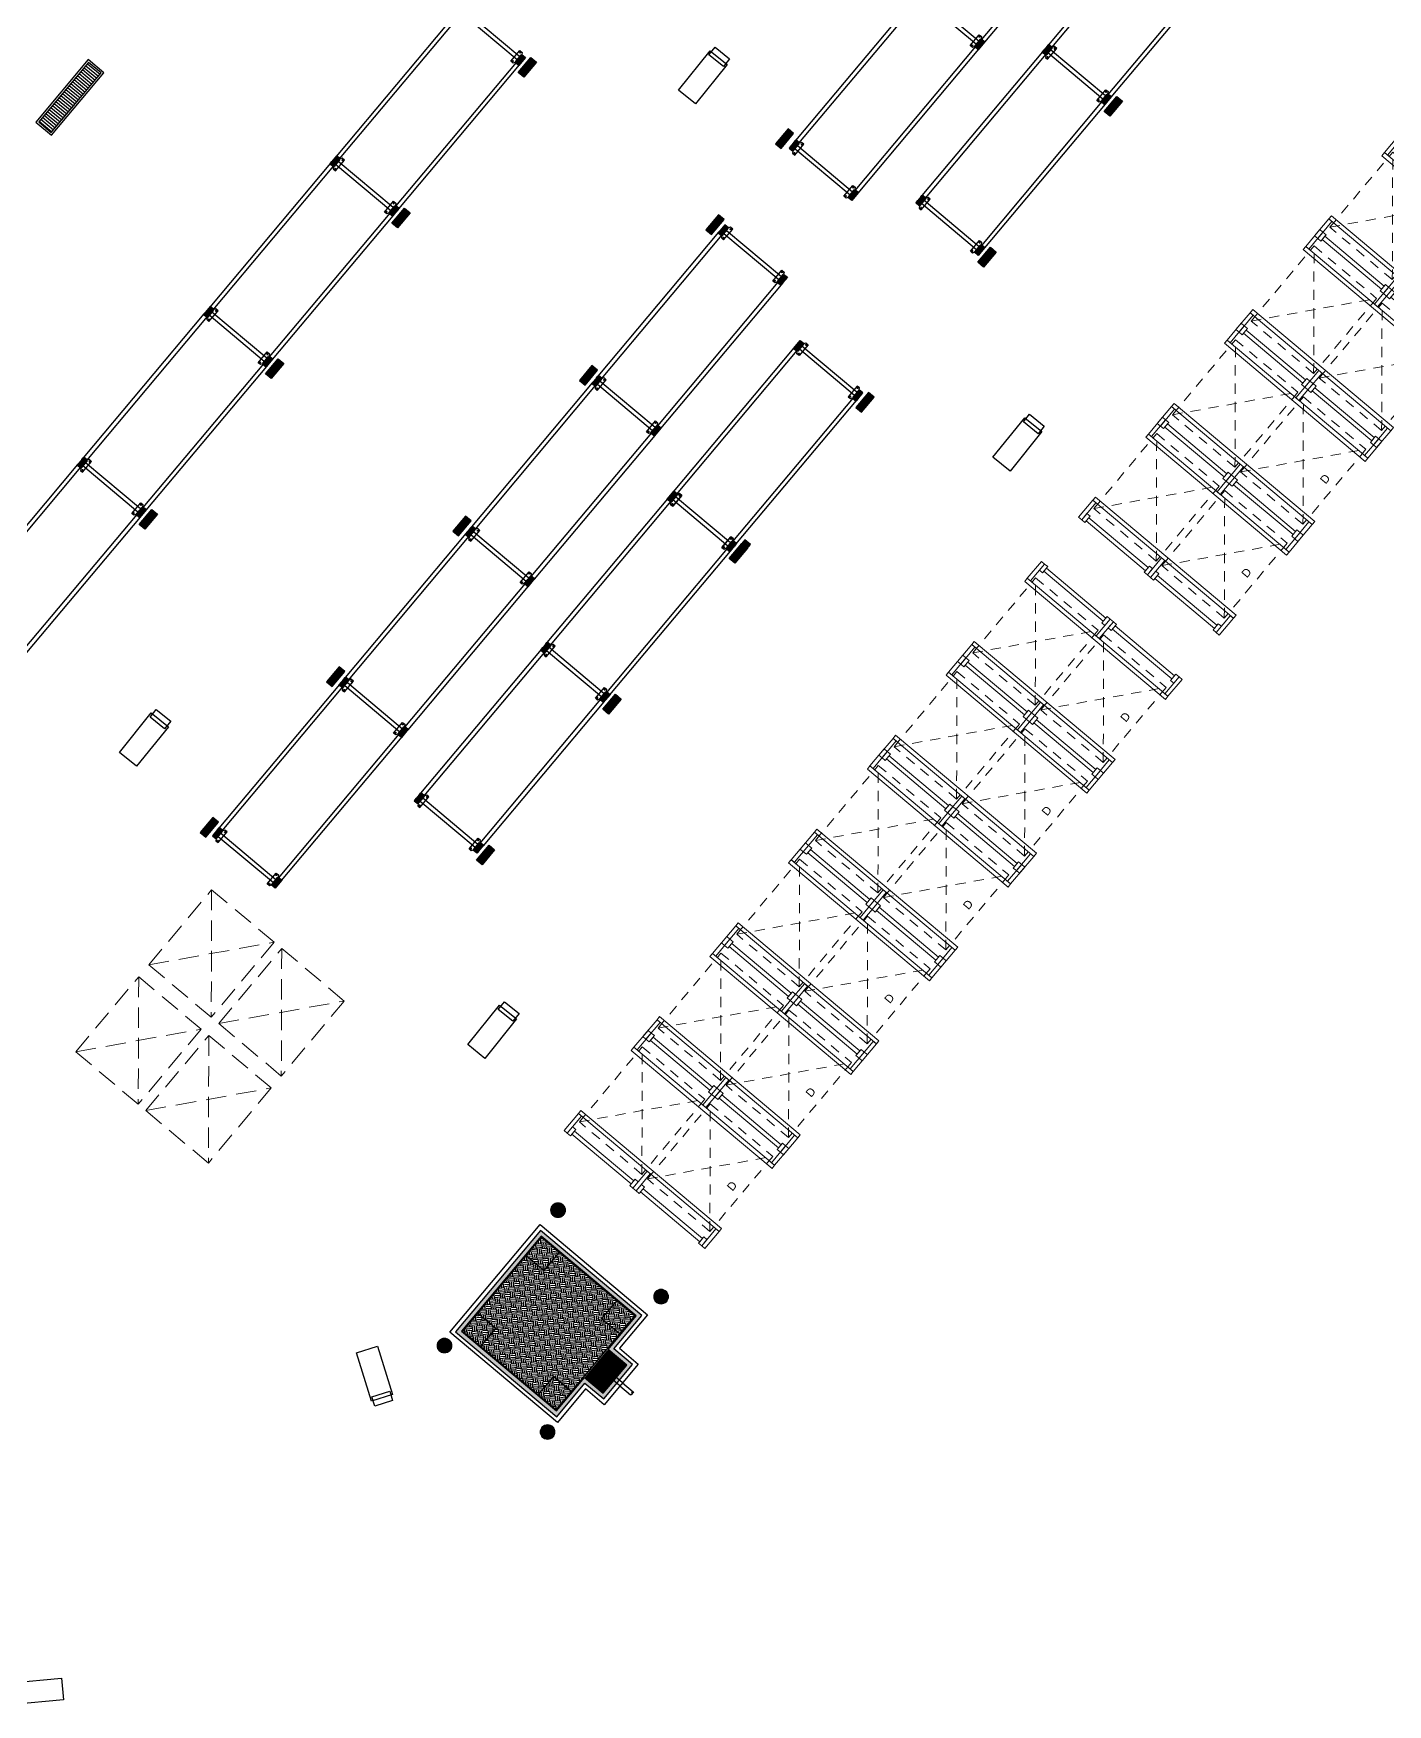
# Model space of a CAD drawing. Header units: metres. Extents: x 822482 to 822767, y 9662202 to 9662512.
# Drawn here: x 822696.43 to 822713.03, y 9662378.15 to 9662398.62 of the extents above; entities that cross this region are included whole.
import ezdxf
from ezdxf.enums import TextEntityAlignment as Align

# ---------------------------------------------------------------- set-up
doc = ezdxf.new("R2010")
doc.units = ezdxf.units.M
doc.linetypes.add('$0$HIDDEN', pattern=[0.375, 0.25, -0.125])
doc.linetypes.add('HIDDEN', pattern=[0.375, 0.25, -0.125])
for name, color, linetype, lineweight in [('#ARQ_INDUSTRIA_PORTAPALLETS', 251, 'Continuous', 0), ('ARQ_NE_MOBILIÁRIOS', 251, 'Continuous', 0), ('ARQ_NE_PORTAPALLETS', 251, 'Continuous', 0)]:
    doc.layers.add(name, color=color, linetype=linetype, lineweight=lineweight)
for name, color, linetype in [('20006_ARQ_1000_3PV$0$A-HACHU', 252, 'Continuous'), ('ARQ_NE_EQUIPAMENTOS', 7, 'Continuous'), ('wbc_gond_planta', 7, 'Continuous')]:
    doc.layers.add(name, color=color, linetype=linetype)
doc.layers.add('ARQ_NE_COTAS', color=7, linetype='Continuous', true_color=0x000000)
doc.layers.add('ARQ_NE_GRELHAS', color=7, linetype='Continuous', true_color=0x0032c7)
doc.styles.add('BYC. 0.1', font='arial.ttf', dxfattribs={"height": 0.1})

# ---------------------------------------------------------------- blocks, each defined once
blk = doc.blocks.new('*U398')
at = {"true_color": 0xffffbd}
h = blk.add_hatch(color=51, dxfattribs=at)
h.dxf.hatch_style = 1
h.paths.add_polyline_path([(-0.09099999999994549, 0, 1), (0.09099999999994549, 0, 1)])
h.paths.add_polyline_path([(0.0609999999999454, 0, -1), (-0.0609999999999454, 0, -1)], flags=16)
h = blk.add_hatch(color=51)
h.dxf.hatch_style = 1
h.paths.add_polyline_path([(-0.0609999999999454, 0, 1), (0.0609999999999454, 0, 1)])
at = {"color": 252}
for centre, radius in [((0, 0), 0.09099999999994549), ((-0.05000000580261243, 0.0499999941974103), 0.006390558719999999), ((0.04999999419741741, 0.05000000580249164), 0.006390558719999999), ((-0.04999999419752754, -0.0500000058025023), 0.006390558719999999), ((0.0500000058025023, -0.04999999419742096), 0.006390558719999999)]:
    blk.add_circle(centre, radius, dxfattribs=at)
at = {"color": 0}
blk.add_circle((0, 0), 0.0609999999999454, dxfattribs=at)
blk = doc.blocks.new('20006_ARQ_1000_3PV$0$D108 BALANCA DE PISO')
h = blk.add_hatch()
h.set_pattern_fill('EARTH', color=253, scale=0.25, angle=45)
h.set_pattern_definition([(45, (-496.2151126556018, -181.7300529697249), (6.938893903907228e-18, 0.08838834764831843), [0.0625, -0.0625]), (45, (-496.2316854707859, -181.7134801545409), (6.938893903907228e-18, 0.08838834764831843), [0.0625, -0.0625]), (45, (-496.2482582859699, -181.6969073393568), (6.938893903907228e-18, 0.08838834764831843), [0.0625, -0.0625]), (135, (-496.2482582859699, -181.6858587959007), (-0.08838834764831843, 1.387778780781446e-17), [0.0625, -0.0625]), (135, (-496.2316854707859, -181.6692859807167), (-0.08838834764831843, 1.387778780781446e-17), [0.0625, -0.0625]), (135, (-496.2151126556018, -181.6527131655326), (-0.08838834764831843, 1.387778780781446e-17), [0.0625, -0.0625])])
h.paths.add_polyline_path([(-1.609999999999957, -1.609999953315821), (-1.075001914061033, -1.609997502406287), (-1.075000513524571, -1.609997502406287), (-0.6449999999997544, -1.609997502406287), (-0.6449999999997544, -1.610000000000326), (-0.1099999999999568, -1.610000000000099), (-0.1099999999999568, -0.1099999999999), (-1.609999999999957, -0.1099999999999)])
h = blk.add_hatch()
h.set_pattern_fill('GRATE', color=253, scale=0.3)
h.set_pattern_definition([(0, (520.5460148142843, 459.8145665626167), (0, 0.009375), []), (90, (520.5460148142843, 459.8145665626167), (-0.0375, 2.296212748401287e-18), [])])
h.paths.add_polyline_path([(-0.9032399875224542, -1.629999999999967), (-1.075001820681052, -1.629999999999967), (-1.075001820681052, -1.91000000000011), (-0.9032399875224542, -1.91000000000011)])
h.paths.add_polyline_path([(-0.6449999999997544, -1.629999999999967), (-0.9032399875224542, -1.629999999999967), (-0.9032399875224542, -1.91000000000011), (-0.6449999999997544, -1.91000000000011)])
at = {"layer": '20006_ARQ_1000_3PV$0$A-HACHU'}
h = blk.add_hatch(color=254, dxfattribs=at)
h.dxf.hatch_style = 1
h.paths.add_polyline_path([(-0.8344718811865732, -1.920000000000101), (-0.8844718811865278, -1.920000000000101), (-0.8844718811865278, -1.970000000000113), (-0.8344718811865732, -1.970000000000113)], flags=17)
h.paths.add_polyline_path([(-0.5849999999997522, -1.6700000000003), (-0.04999999999995453, -1.670000000000073), (-0.04999999999995453, -0.04999999999989768), (-0.9032399875224542, -0.04999999999989768), (-0.9032399875224542, -0.09999999999990905), (-0.0999999999999659, -0.09999999999990905), (-0.0999999999999659, -1.62000000000009), (-0.6349999999997635, -1.620000000000317), (-0.6349999999997635, -1.920000000000101), (-0.8344718811865732, -1.920000000000101), (-0.8344718811865732, -1.970000000000113), (-0.5849999999997522, -1.970000000000113)])
h.paths.add_polyline_path([(-0.8844718811865278, -1.920000000000101), (-0.9032399875224542, -1.920000000000101), (-0.9032399875224542, -1.970000000000113), (-0.8844718811865278, -1.970000000000113)], flags=17)
h.paths.add_polyline_path([(-0.9032399875224542, -1.920000000000101), (-1.085000466840484, -1.920000000000101), (-1.085001867376775, -1.619997549090328), (-1.619999999999948, -1.62000000000009), (-1.619999999999948, -0.09999999999990905), (-0.9032399875224542, -0.09999999999990905), (-0.9032399875224542, -0.04999999999989768), (-1.669999999999959, -0.04999999999989768), (-1.669999999999959, -1.670000233421433), (-1.135001633955426, -1.669997782510592), (-1.135000233420214, -1.970000000000113), (-0.9032399875224542, -1.970000000000113)])
at = {"color": 0, "linetype": 'Continuous'}
for p, q in [((-0.8844718811865278, -2.019999999999982), (-0.8844718811865278, -2.189555375223307)), ((-0.8344718811865732, -2.019999999999982), (-0.8344718811865732, -2.189555375223307))]:
    blk.add_line(p, q, dxfattribs=at)
at = {"color": 0}
blk.add_lwpolyline([(-1.719999999999914, 0), (0, 0), (-1.13686837721616e-13, -1.71999999999997), (-0.5349999999997408, -1.71999999999997), (-0.5349999999997408, -2.019999999999982), (-1.184999999999889, -2.019999999999982), (-1.185001400524811, -1.71999999999997), (-1.719999999999914, -1.71999999999997), (-1.719999999999914, 0)], dxfattribs=at)
at = {"color": 0, "linetype": 'Continuous', "flags": 128}
for points in [[(-1.669999999999959, -1.670000233421433), (-1.135001633955426, -1.669997782510592), (-1.135000233420214, -1.970000000000113), (-0.5849999999997522, -1.970000000000113), (-0.5849999999997522, -1.6700000000003), (-0.04999999999995453, -1.670000000000073), (-0.04999999999995453, -0.04999999999989768), (-1.669999999999959, -0.04999999999989768)], [(-1.609999999999957, -1.609999953315821), (-1.075001914061033, -1.609997502406287), (-1.075000513524571, -1.609997502406287), (-0.6449999999997544, -1.609997502406287), (-0.6449999999997544, -1.610000000000326), (-0.1099999999999568, -1.610000000000099), (-0.1099999999999568, -0.1099999999999), (-1.609999999999957, -0.1099999999999)], [(-1.075001820681052, -1.629999999999967), (-0.6449999999997544, -1.629999999999967), (-0.6449999999997544, -1.91000000000011), (-1.075001820681052, -1.91000000000011)]]:
    blk.add_lwpolyline(points, close=True, dxfattribs=at)
blk.add_lwpolyline([(-1.619999999999948, -1.62000000000009), (-1.085001867376775, -1.619997549090328), (-1.085000466840484, -1.920000000000101), (-0.6349999999997635, -1.920000000000101), (-0.6349999999997635, -1.620000000000317), (-0.0999999999999659, -1.62000000000009), (-0.0999999999999659, -0.09999999999990905), (-1.619999999999948, -0.09999999999990905), (-1.619999999999948, -1.62000000000009)], dxfattribs=at)
at = {"color": 0, "ltscale": 2, "flags": 128}
for points in [[(-1.319999999999766, -0.1000000000003354), (-1.319999999999652, -0.4000000000002331), (-1.619999999999891, -0.4000000000002331)], [(-0.3999999999999204, -0.1000000000003354), (-0.4000000000001478, -0.4000000000002331), (-0.09999999999990905, -0.4000000000002331)], [(-1.319999999999766, -1.620000000000317), (-1.319999999999652, -1.320000000000334), (-1.619999999999891, -1.320000000000334)], [(-0.3999999999999204, -1.620000000000317), (-0.4000000000001478, -1.320000000000334), (-0.09999999999990905, -1.320000000000334)]]:
    blk.add_lwpolyline(points, dxfattribs=at)
at = {"color": 0, "flags": 128}
for points in [[(-0.8844718811865278, -2.019999999999982), (-0.8844718811865278, -1.903601915453208)], [(-0.8344718811865732, -2.019999999999982), (-0.8344718811865732, -1.90299203588873)]]:
    blk.add_lwpolyline(points, dxfattribs=at)
at = {"color": 0}
for radius, start, end in [(0.06, 295.1803308359181, 245.9292318558447), (0.05, 300.7012966053874, 240.6963750838928)]:
    blk.add_arc((-0.8599999999997294, -1.860000000000099), radius, start, end, dxfattribs=at)
at = {"color": 0, "linetype": 'Continuous', "extrusion": (0, 0, -1)}
blk.add_ellipse((-0.8719718811864254, -2.189555375223307), major_axis=(-0.01249999999998863, 0), ratio=0.6204651063450187, start_param=3.141592653589793, end_param=6.283185307179586, dxfattribs=at)
at = {"color": 0, "linetype": 'Continuous'}
blk.add_ellipse((-0.846971881186505, -2.189555375223307), major_axis=(0.0124999999999886, 0), ratio=0.6204651063441661, dxfattribs=at)
blk = doc.blocks.new('100100T11R230100')
at = {"layer": 'wbc_gond_planta'}
for points in [[(3, -1), (3, 0), (0, 0), (0, -6), (11, -6), (11, 0), (8, 0), (8, -1)], [(244, -1), (244, 0), (241, 0), (241, -6), (252, -6), (252, 0), (249, 0), (249, -1)], [(8, -99), (8, -100), (11, -100), (11, -94), (0, -94), (0, -100), (3, -100), (3, -99)], [(249, -99), (249, -100), (252, -100), (252, -94), (241, -94), (241, -100), (244, -100), (244, -99)]]:
    blk.add_hatch(color=8, dxfattribs=at).paths.add_polyline_path(points)
at = {"layer": 'wbc_gond_planta', "color": 8, "linetype": 'Continuous'}
for p, q in [((-0.9759548485362757, 0), (11.97604515146395, 0)), ((-0.9759548485362757, -6.0145163657171), (-0.9759548485362757, 0)), ((11.97604515146395, 0), (11.97604515146395, -6.014526026236581)), ((240.0240451514637, 0), (252.9760451514639, 0)), ((240.0240451514637, -6.0145163657171), (240.0240451514637, 0)), ((252.9760451514639, 0), (252.9760451514639, -6.014526026236581)), ((-3.09997742426367, -7.185541744968759), (-0.9759548485362757, -6.0145163657171)), ((-3.09997742426367, -10.69999999999982), (-3.09997742426367, -7.185541744968759)), ((14.10002257573615, -10.69999999999982), (-3.09997742426367, -10.69999999999982)), ((11.97604515146395, -6.014526026237036), (14.10002257573615, -7.185542341804648)), ((14.10002257573615, -7.185542341804648), (14.10002257573615, -10.69999999999982)), ((237.9000225757363, -7.185541744968759), (240.0240451514637, -6.0145163657171)), ((237.9000225757363, -10.69999999999982), (237.9000225757363, -7.185541744968759)), ((255.1000225757361, -10.69999999999982), (237.9000225757363, -10.69999999999982)), ((252.9760451514639, -6.014526026237036), (255.1000225757361, -7.185542341804648)), ((255.1000225757361, -7.185542341804648), (255.1000225757361, -10.69999999999982)), ((14.10002257573615, -89.30000000000018), (-3.09997742426367, -89.30000000000018)), ((-3.09997742426367, -89.30000000000018), (-3.09997742426367, -92.81445825503124)), ((-3.09997742426367, -92.81445825503124), (-0.9759548485362757, -93.9854836342829)), ((-0.9759548485362757, -93.9854836342829), (-0.9759548485362757, -100)), ((-0.9759548485362757, -100), (11.97604515146395, -100)), ((11.97604515146395, -93.98547397376296), (14.10002257573615, -92.81445765819535)), ((11.97604515146395, -100), (11.97604515146395, -93.98547397376342)), ((14.10002257573615, -92.81445765819535), (14.10002257573615, -89.30000000000018)), ((255.1000225757361, -89.30000000000018), (237.9000225757363, -89.30000000000018)), ((237.9000225757363, -89.30000000000018), (237.9000225757363, -92.81445825503124)), ((237.9000225757363, -92.81445825503124), (240.0240451514637, -93.9854836342829)), ((240.0240451514637, -93.9854836342829), (240.0240451514637, -100)), ((240.0240451514637, -100), (252.9760451514639, -100)), ((252.9760451514639, -93.98547397376296), (255.1000225757361, -92.81445765819535)), ((252.9760451514639, -100), (252.9760451514639, -93.98547397376342)), ((255.1000225757361, -92.81445765819535), (255.1000225757361, -89.30000000000018))]:
    blk.add_line(p, q, dxfattribs=at)
at = {"layer": 'wbc_gond_planta', "color": 8}
for p, q in [((3, 0), (0, 0)), ((0, 0), (0, -6)), ((3, -1), (3, 0)), ((8, 0), (8, -1)), ((8, 0), (11, 0)), ((11, 0), (241, 0)), ((11, 0), (11, -6)), ((244, 0), (241, 0)), ((241, 0), (241, -6)), ((244, -1), (244, 0)), ((249, 0), (249, -1)), ((249, 0), (252, 0)), ((252, 0), (252, -6)), ((11, -6), (0, -6)), ((8, -1), (3, -1)), ((3, -94), (3, -6)), ((8, -94), (8, -6)), ((11, -5), (241, -5)), ((252, -6), (241, -6)), ((249, -1), (244, -1)), ((244, -94), (244, -6)), ((249, -94), (249, -6)), ((0, -100), (0, -94)), ((11, -94), (0, -94)), ((3, -100), (0, -100)), ((8, -99), (3, -99)), ((3, -99), (3, -100)), ((8, -100), (8, -99)), ((8, -100), (11, -100)), ((11, -100), (11, -94)), ((11, -95), (241, -95)), ((11, -100), (241, -100)), ((241, -100), (241, -94)), ((252, -94), (241, -94)), ((244, -100), (241, -100)), ((249, -99), (244, -99)), ((244, -99), (244, -100)), ((249, -100), (249, -99)), ((249, -100), (252, -100)), ((252, -100), (252, -94))]:
    blk.add_line(p, q, dxfattribs=at)
for points in [[(3, -1), (3, 0), (0, 0), (0, -6), (11, -6), (11, 0), (8, 0), (8, -1)], [(244, -1), (244, 0), (241, 0), (241, -6), (252, -6), (252, 0), (249, 0), (249, -1)], [(8, -99), (8, -100), (11, -100), (11, -94), (0, -94), (0, -100), (3, -100), (3, -99)], [(249, -99), (249, -100), (252, -100), (252, -94), (241, -94), (241, -100), (244, -100), (244, -99)]]:
    blk.add_lwpolyline(points, close=True, dxfattribs=at)
for centre in [(-1.399977424263852, -9), (12.40002257573633, -9), (239.6000225757361, -9), (253.4000225757363, -9), (-1.399977424263852, -91), (12.40002257573633, -91), (239.6000225757361, -91), (253.4000225757363, -91)]:
    blk.add_circle(centre, 0.7000000000000001, dxfattribs=at)
blk = doc.blocks.new('protetor')
blk.add_hatch(color=8).paths.add_polyline_path([(-3.5, -5), (-3.5, -14), (20.5, -14), (20.5, -5)])
at = {"color": 8}
blk.add_lwpolyline([(-3.5, -5), (-3.5, -14), (20.5, -14), (20.5, -5)], close=True, dxfattribs=at)
blk = doc.blocks.new('SDOHHOSD')
at = {"layer": '#ARQ_INDUSTRIA_PORTAPALLETS', "color": 0}
for points in [[(17050005.50282042, 18165891.00103389), (17050005.45282043, 18165891.00103389), (17050005.45282043, 18165891.27103775), (17050005.50282042, 18165891.27103775)], [(17050005.55282043, 18165891.17103774), (17050005.50282042, 18165891.17103774), (17050005.50282042, 18165891.27103775), (17050005.55282043, 18165891.27103775)], [(17050006.50282042, 18165891.19603774), (17050005.55282043, 18165891.19603774), (17050005.55282043, 18165891.24603774), (17050006.50282042, 18165891.24603774)], [(17050006.55282043, 18165891.17103774), (17050006.50282042, 18165891.17103774), (17050006.50282042, 18165891.27103775), (17050006.55282043, 18165891.27103775)], [(17050006.55282043, 18165891.00103389), (17050006.60282043, 18165891.00103389), (17050006.60282043, 18165891.27103775), (17050006.55282043, 18165891.27103775)], [(17050006.60282043, 18165891.17103774), (17050006.65282043, 18165891.17103774), (17050006.65282043, 18165891.27103775), (17050006.60282043, 18165891.27103775)], [(17050006.65282043, 18165891.19603774), (17050007.60282043, 18165891.19603774), (17050007.60282043, 18165891.24603774), (17050006.65282043, 18165891.24603774)], [(17050007.60282043, 18165891.17103774), (17050007.65282043, 18165891.17103774), (17050007.65282043, 18165891.27103775), (17050007.60282043, 18165891.27103775)], [(17050007.65282043, 18165891.00103389), (17050007.70282043, 18165891.00103389), (17050007.70282043, 18165891.27103775), (17050007.65282043, 18165891.27103775)], [(17050005.45282043, 18165890.95103389), (17050007.70282043, 18165890.95103389), (17050007.70282043, 18165891.00103389), (17050005.45282043, 18165891.00103389)], [(17050005.45282043, 18165889.99103389), (17050007.70282043, 18165889.99103389), (17050007.70282043, 18165889.94103388), (17050005.45282043, 18165889.94103388)], [(17050005.50282042, 18165889.94103388), (17050005.45282043, 18165889.94103388), (17050005.45282043, 18165889.67103003), (17050005.50282042, 18165889.67103003)], [(17050005.55282043, 18165889.77103003), (17050005.50282042, 18165889.77103003), (17050005.50282042, 18165889.67103003), (17050005.55282043, 18165889.67103003)], [(17050006.55282043, 18165889.77103003), (17050006.50282042, 18165889.77103003), (17050006.50282042, 18165889.67103003), (17050006.55282043, 18165889.67103003)], [(17050006.55282043, 18165889.94103388), (17050006.60282043, 18165889.94103388), (17050006.60282043, 18165889.67103003), (17050006.55282043, 18165889.67103003)], [(17050006.60282043, 18165889.77103003), (17050006.65282043, 18165889.77103003), (17050006.65282043, 18165889.67103003), (17050006.60282043, 18165889.67103003)], [(17050007.60282043, 18165889.77103003), (17050007.65282043, 18165889.77103003), (17050007.65282043, 18165889.67103003), (17050007.60282043, 18165889.67103003)], [(17050007.65282043, 18165889.94103388), (17050007.70282043, 18165889.94103388), (17050007.70282043, 18165889.67103003), (17050007.65282043, 18165889.67103003)], [(17050006.50282042, 18165889.74603003), (17050005.55282043, 18165889.74603003), (17050005.55282043, 18165889.69603003), (17050006.50282042, 18165889.69603003)], [(17050006.65282043, 18165889.74603003), (17050007.60282043, 18165889.74603003), (17050007.60282043, 18165889.69603003), (17050006.65282043, 18165889.69603003)]]:
    blk.add_lwpolyline(points, close=True, dxfattribs=at)
at = {"layer": '#ARQ_INDUSTRIA_PORTAPALLETS', "color": 252, "linetype": 'HIDDEN', "ltscale": 0.5, "transparency": 33554559}
for points in [[(17050006.54032043, 18165889.87103388), (17050006.54032043, 18165891.07103389), (17050005.54032043, 18165891.07103389), (17050005.54032043, 18165889.87103388), (17050006.54032043, 18165889.87103388)], [(17050006.54032043, 18165889.87103388), (17050005.54032043, 18165891.07103389)], [(17050005.54032043, 18165889.87103388), (17050006.54032043, 18165891.07103389)], [(17050007.62782042, 18165889.87103388), (17050007.62782042, 18165891.07103389), (17050006.62782042, 18165891.07103389), (17050006.62782042, 18165889.87103388), (17050007.62782042, 18165889.87103388)], [(17050007.62782042, 18165889.87103388), (17050006.62782042, 18165891.07103389)], [(17050006.62782042, 18165889.87103388), (17050007.62782042, 18165891.07103389)]]:
    blk.add_lwpolyline(points, dxfattribs=at)
at = {"layer": '#ARQ_INDUSTRIA_PORTAPALLETS', "color": 0, "insert": (17050005.69032042, 18165890.47103389), "char_height": 0.1, "attachment_point": 5, "rotation": 90, "style": 'BYC. 0.1'}
blk.add_mtext_dynamic_manual_height_columns('\\pxqc;D', width=0.065346913274281, gutter_width=0.5, heights=[0], dxfattribs=at)
at = {"layer": '#ARQ_INDUSTRIA_PORTAPALLETS', "color": 0, "style": 'BYC. 0.1'}
blk.add_attdef('NÚMERO', text='', height=0.1, rotation=90, dxfattribs=at).set_placement((17050006.39032043, 18165890.47103389), align=Align.MIDDLE_CENTER)
blk = doc.blocks.new('GRELHAS')
at = {"layer": 'ARQ_NE_GRELHAS', "transparency": 33554687}
h = blk.add_hatch(dxfattribs=at)
h.set_pattern_fill('LINE', color=256, scale=0.009999999999999997, angle=39.99098945017337, style=0)
h.set_pattern_definition([(179.99999982671, (595.8134497487918, -163.71553008724), (-9.602724865276357e-11, -0.03175), [])])
h.paths.add_polyline_path([(666.8795485664159, -120.9721380984411), (666.8795485636219, -121.9221380995587), (667.0795485591516, -121.9221380995587), (667.0795485638082, -120.9721380984411)])
for points in [[(666.8545485688373, -120.9471380999312), (666.8545485585928, -121.9471380999312), (667.1045485623181, -121.9471381008625), (667.1045485697687, -120.9471381027251)], [(666.8795485664159, -120.9721380984411), (666.8795485636219, -121.9221380995587), (667.0795485591516, -121.9221380995587), (667.0795485638082, -120.9721380984411)]]:
    blk.add_lwpolyline(points, close=True, dxfattribs=at)
blk = doc.blocks.new('A$C8f1b9c42')
at = {"layer": 'ARQ_NE_MOBILIÁRIOS', "linetype": '$0$HIDDEN', "transparency": 33554687}
for points in [[(293.3509176699445, -234.0891556898132), (292.3509176690131, -234.0891556888819), (292.3509176690131, -232.8891556896269), (293.3509176699445, -232.8891556896269), (293.3509176699445, -234.0891556898132), (292.3509176690131, -232.8891556896269), (293.3509176699445, -232.8891556896269), (292.3509176690131, -234.0891556888819)], [(294.4716551797464, -234.0891556907445), (293.4716551797464, -234.0891556860879), (293.4716551806778, -232.8891556886956), (294.4716551806778, -232.8891556886956), (294.4716551797464, -234.0891556907445), (293.4716551806778, -232.8891556886956), (294.4716551806778, -232.8891556886956), (293.4716551797464, -234.0891556860879)], [(293.3509176699445, -235.4801419647411), (292.3509176690131, -235.4801419638097), (292.3509176680818, -234.2801419626921), (293.3509176690131, -234.2801419645548), (293.3509176699445, -235.4801419647411), (292.3509176680818, -234.2801419626921), (293.3509176690131, -234.2801419645548), (292.3509176690131, -235.4801419638097)], [(294.4716551844031, -235.4801419628784), (293.4716551806778, -235.4801419628784), (293.4716551816091, -234.2801419626921), (294.4716551816091, -234.2801419626921), (294.4716551844031, -235.4801419628784), (293.4716551816091, -234.2801419626921), (294.4716551816091, -234.2801419626921), (293.4716551806778, -235.4801419628784)]]:
    blk.add_lwpolyline(points, dxfattribs=at)
at = {"layer": 'ARQ_NE_EQUIPAMENTOS', "transparency": 33554687, "rotation": 270}
blk.add_blockref('20006_ARQ_1000_3PV$0$D108 BALANCA DE PISO', (288.7517061810941, -234.9229556815699), dxfattribs=at)
at = {"layer": 'ARQ_NE_EQUIPAMENTOS', "transparency": 33554687}
for p, xscale, yscale, zscale, rotation in [((294.8895304575562, -236.1318261986598), 0.01000000003719729, 0.01000000003719729, 0.01000000003719729, 90), ((292.2701052064076, -238.0493898177519), -0.01000000003719728, 0.01000000003719728, 0.01000000003719728, 270), ((294.8895304556936, -238.5418262127787), 0.01000000003719729, 0.01000000003719729, 0.01000000003719729, 90), ((298.0777080832049, -238.54182621371), -0.01000000003719728, 0.01000000003719728, 0.01000000003719728, 270), ((292.2701052054763, -240.4593898262829), -0.01000000003719728, 0.01000000003719728, 0.01000000003719728, 270), ((294.8895304556936, -240.9518262185156), 0.01000000003719729, 0.01000000003719729, 0.01000000003719729, 90), ((298.0777080832049, -240.9518262185156), -0.01000000003719728, 0.01000000003719728, 0.01000000003719728, 270), ((292.2701052054763, -242.8693898338825), -0.01000000003719728, 0.01000000003719728, 0.01000000003719728, 270), ((292.2701052064076, -242.7593898344785), 0.01000000003719728, 0.01000000003719728, 0.01000000003719728, 270), ((294.8895304575562, -243.3618262279779), 0.01000000003719729, 0.01000000003719729, 0.01000000003719729, 90), ((298.0777080822736, -243.3618262251839), -0.01000000003719728, 0.01000000003719728, 0.01000000003719728, 270), ((292.2701052073389, -245.1153102722019), 0.01000000003719728, 0.01000000003719728, 0.01000000003719728, 270), ((294.8895304584876, -245.7718262374401), 0.01000000003719729, 0.01000000003719729, 0.01000000003719729, 90), ((298.0777080832049, -245.7718262393028), -0.01000000003719728, 0.01000000003719728, 0.01000000003719728, 270), ((294.9125612135977, -247.1273623192683), 0.01000000003719729, 0.01000000003719729, 0.01000000003719729, 90), ((292.2695202399045, -247.608067728579), -0.01000000003719728, 0.01000000003719728, 0.01000000003719728, 270), ((292.2695202399045, -250.0180677389726), -0.01000000003719728, 0.01000000003719728, 0.01000000003719728, 270)]:
    blk.add_blockref('protetor', p, dxfattribs=dict(at, xscale=xscale, yscale=yscale, zscale=zscale, rotation=rotation))
at = {"layer": 'ARQ_NE_GRELHAS', "linetype": 'Continuous', "transparency": 33554687}
blk.add_blockref('GRELHAS', (-364.939087244682, -120.3537672478706), dxfattribs=at)
at = {"layer": 'ARQ_NE_MOBILIÁRIOS', "transparency": 33554687, "rotation": 179.999991482623}
for p in [(287.0489646457136, -233.0353541085497), (287.0489646457136, -233.0353541793302), (288.696821000427, -233.035354106687), (288.6968210013583, -233.0353541774675), (287.0489646466449, -235.2006607195362), (287.0489646466449, -235.2006607903168), (288.6968210013583, -235.2006607195362), (288.696821003221, -235.2006607912481)]:
    blk.add_blockref('*U398', p, dxfattribs=at)
at = {"layer": 'ARQ_NE_PORTAPALLETS', "transparency": 33554687, "xscale": -0.9999999999999999, "rotation": 180.0000000035787}
for p in [(-17049718.43716777, 18165653.67298911), (-17049718.43716777, 18165652.1729814), (-17049718.43716778, 18165650.67297367), (-17049718.43716778, 18165649.17296595), (-17049718.43716777, 18165647.67295823), (-17049718.43716777, 18165646.17295052), (-17049718.43775494, 18165643.86553001), (-17049718.43775494, 18165642.36552228), (-17049718.43775494, 18165640.86551457), (-17049718.43775494, 18165639.36550684)]:
    blk.add_blockref('SDOHHOSD', p, dxfattribs=at)
at = {"layer": 'ARQ_NE_PORTAPALLETS', "transparency": 33554687}
for p, xscale, yscale, zscale, rotation in [((293.8895098473877, -238.5240475982428), 0.01000000003719729, 0.01000000003719729, 0.01000000003719729, 90), ((299.0776874739677, -238.5240475982428), -0.01000000003719728, 0.01000000003719728, 0.01000000003719728, 270), ((293.2700845934451, -240.4416112136096), -0.01000000003719728, 0.01000000003719728, 0.01000000003719728, 270), ((293.8895098492503, -240.9340476067737), 0.01000000003719729, 0.01000000003719729, 0.01000000003719729, 90), ((299.0776874739677, -240.9340476039797), -0.01000000003719728, 0.01000000003719728, 0.01000000003719728, 270), ((293.2700845981017, -242.8516112221405), -0.01000000003719728, 0.01000000003719728, 0.01000000003719728, 270), ((293.8895098492503, -243.3440476153046), 0.01000000003719729, 0.01000000003719729, 0.01000000003719729, 90), ((299.077687474899, -243.3440476143733), -0.01000000003719728, 0.01000000003719728, 0.01000000003719728, 270), ((293.270084599033, -242.7416112208739), 0.01000000003719728, 0.01000000003719728, 0.01000000003719728, 270), ((293.889509848319, -245.7540476229042), 0.01000000003719729, 0.01000000003719729, 0.01000000003719729, 90), ((299.077687474899, -245.7540476238355), -0.01000000003719728, 0.01000000003719728, 0.01000000003719728, 270), ((293.889509848319, -249.5195827903226), 0.01000000003719729, 0.01000000003719729, 0.01000000003719729, 90), ((293.2694996297359, -250.000289125368), -0.01000000003719728, 0.01000000003719728, 0.01000000003719728, 270), ((293.8895098492503, -251.9295828025788), 0.01000000003719729, 0.01000000003719729, 0.01000000003719729, 90), ((293.2694996306673, -252.4102891366929), -0.01000000003719728, 0.01000000003719728, 0.01000000003719728, 270)]:
    blk.add_blockref('100100T11R230100', p, dxfattribs=dict(at, xscale=xscale, yscale=yscale, zscale=zscale, rotation=rotation))

msp = doc.modelspace()

# ---------------------------------------------------------------- linework, layer by layer
at = {"layer": 'ARQ_NE_COTAS', "color": 1}
for points in [[(822704.7084559968, 9662398.357211964), (822704.7840664597, 9662398.450988088), (822704.962805902, 9662398.306872817), (822704.8871954342, 9662398.213096693)], [(822704.3347899996, 9662397.925215157), (822704.724361525, 9662398.408382522), (822704.9337676986, 9662398.239541065), (822704.5441961726, 9662397.7563737)], [(822708.5633974733, 9662393.860037746), (822708.6390079358, 9662393.95381387), (822708.8177473783, 9662393.809698598), (822708.742136911, 9662393.715922475)], [(822708.1897314762, 9662393.428040938), (822708.5793030009, 9662393.911208304), (822708.7887091746, 9662393.742366847), (822708.3991376495, 9662393.259199481)], [(822697.4872836879, 9662389.81132933), (822697.8768552133, 9662390.294496695), (822698.0862613869, 9662390.125655238), (822697.6966898609, 9662389.642487872)], [(822697.8609496851, 9662390.243326137), (822697.936560148, 9662390.33710226), (822698.1152995903, 9662390.19298699), (822698.0396891225, 9662390.099210866)], [(822701.7544492678, 9662386.231895654), (822702.1440207931, 9662386.715063019), (822702.3534269667, 9662386.546221562), (822701.9638554407, 9662386.063054197)], [(822702.1281152649, 9662386.663892461), (822702.2037257279, 9662386.757668585), (822702.3824651701, 9662386.613553314), (822702.3068547023, 9662386.51977719)], [(822700.6472432744, 9662382.537120009), (822700.8319944683, 9662381.944596868), (822700.5751931779, 9662381.86452515), (822700.3904419839, 9662382.457048291)], [(822700.7983232699, 9662381.986282144), (822700.8341809288, 9662381.871281572), (822700.6149872039, 9662381.802936047), (822700.5791295478, 9662381.917936625)], [(822696.800615974, 9662378.202642804), (822696.182524907, 9662378.14625035), (822696.1580842505, 9662378.414132858), (822696.7761753179, 9662378.470525311)]]:
    msp.add_lwpolyline(points, close=True, dxfattribs=at)

# ---------------------------------------------------------------- block references
at = {"ltscale": 10, "rotation": 140.0090103764572}
msp.add_blockref('A$C8f1b9c42', (822772.889044792, 9662018.469655523), dxfattribs=at)

doc.saveas('drawing.dxf')
